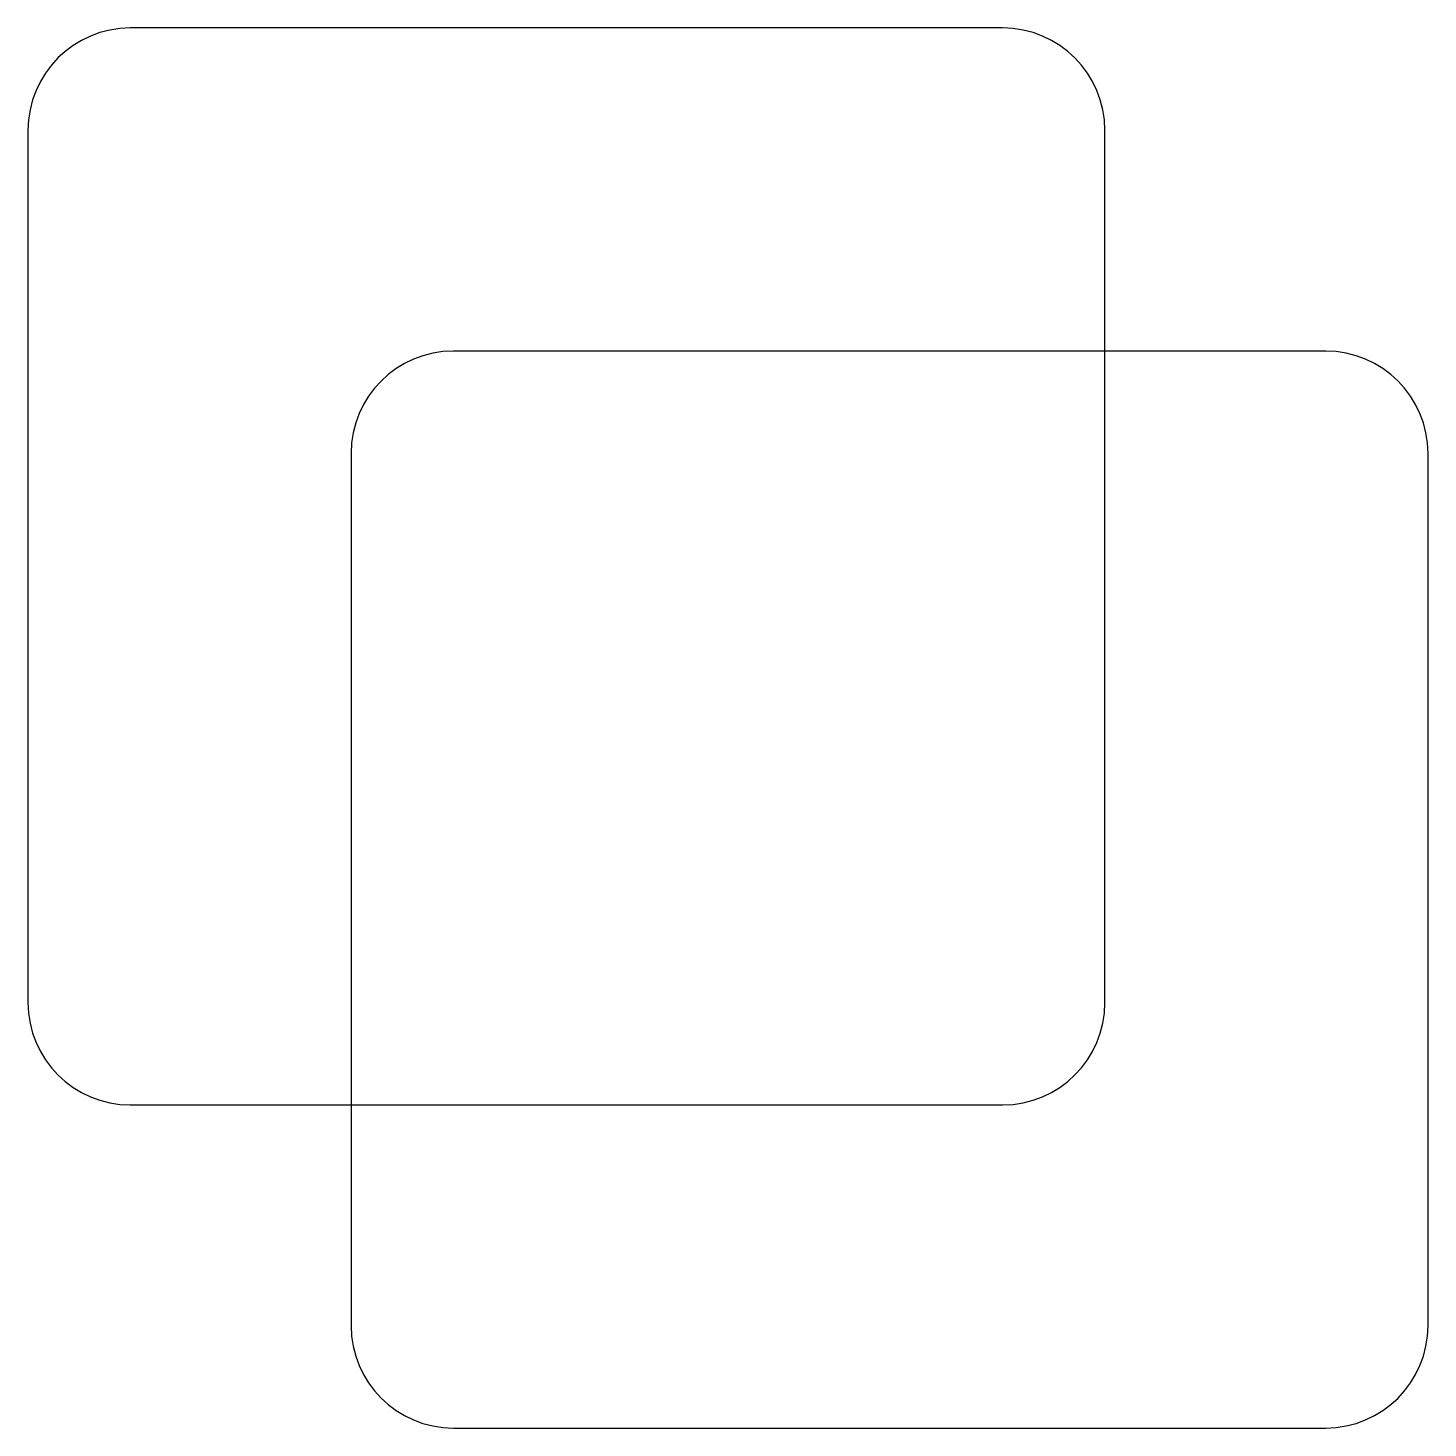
# Model space of a CAD drawing. Header units: millimetres. Extents: x -6.5 to 6.5, y -6.5 to 6.5.
import ezdxf

# ---------------------------------------------------------------- set-up
doc = ezdxf.new("R2010")
doc.units = ezdxf.units.MM

msp = doc.modelspace()

# ---------------------------------------------------------------- linework, layer by layer
at = {"layer": 'SILKSCREEN'}
for p, q in [((2.55, 6.5), (-5.55, 6.5)), ((-6.5, 5.55), (-6.5, -2.55)), ((3.5, -2.55), (3.5, 5.55)), ((5.55, 3.5), (-2.55, 3.5)), ((-3.5, 2.55), (-3.5, -5.55)), ((6.5, -5.55), (6.5, 2.55)), ((-5.55, -3.5), (2.55, -3.5)), ((-2.55, -6.5), (5.55, -6.5))]:
    msp.add_line(p, q, dxfattribs=at)
for centre, start, end in [((-5.55, 5.55), 90, 180), ((2.55, 5.55), 0, 90), ((-2.55, 2.55), 90, 180), ((5.55, 2.55), 0, 90), ((-5.55, -2.55), 180, 270), ((2.55, -2.55), 270, 360), ((-2.55, -5.55), 180, 270), ((5.55, -5.55), 270, 360)]:
    msp.add_arc(centre, 0.95, start, end, dxfattribs=at)

doc.saveas('drawing.dxf')
